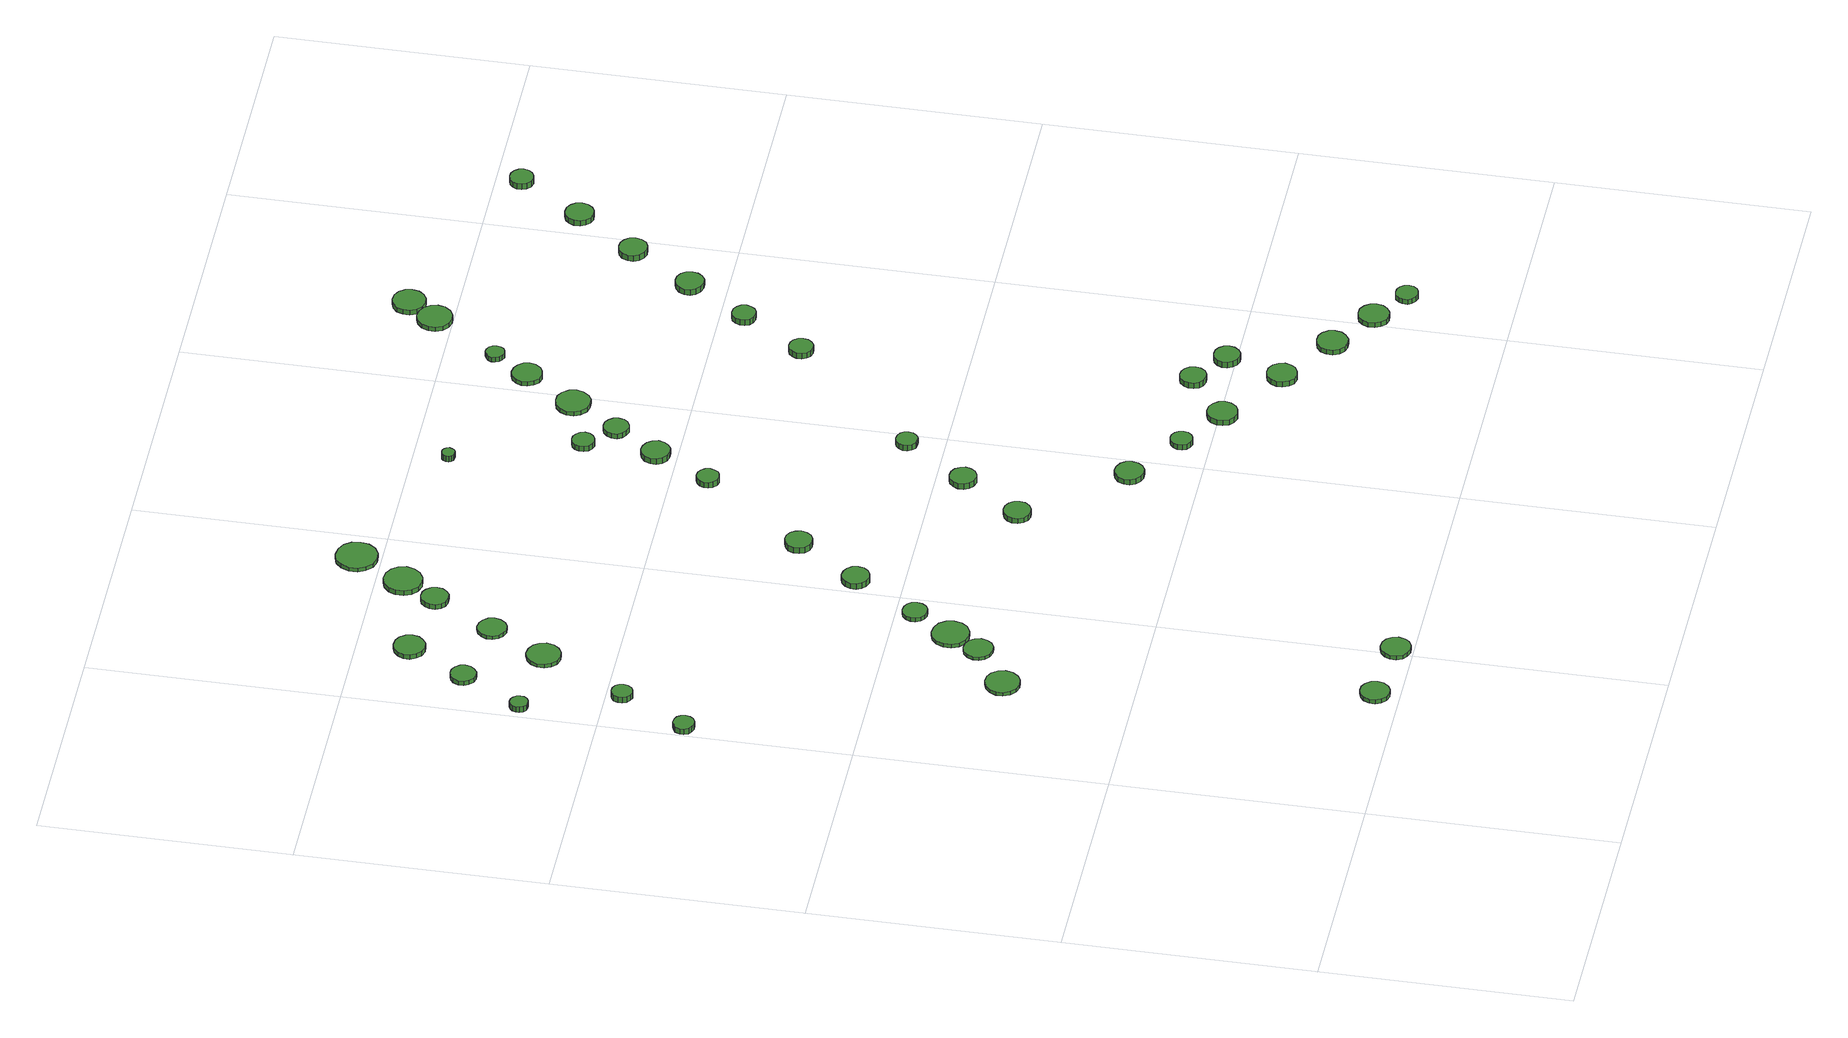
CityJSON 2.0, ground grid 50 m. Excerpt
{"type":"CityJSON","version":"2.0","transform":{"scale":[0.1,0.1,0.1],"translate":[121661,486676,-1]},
"CityObjects":{
"tree1":{"type":"SolitaryVegetationObject","attributes":{"function":"something"},"geometry":[{"type":"MultiSurface","lod":"1","boundaries":[[[0,1,2,3,4,5,6,7,8,9,10,11,12,13,14]],[[15,16,17,18,19,20,21,22,23,24,25,26,27,28,29]],[[0,29,28,1]],[[1,28,27,2]],[[2,27,26,3]],[[3,26,25,4]],[[4,25,24,5]],[[5,24,23,6]],[[6,23,22,7]],[[7,22,21,8]],[[8,21,20,9]],[[9,20,19,10]],[[10,19,18,11]],[[11,18,17,12]],[[12,17,16,13]],[[13,16,15,14]],[[14,15,29,0]]]}]},
"tree2":{"type":"SolitaryVegetationObject","attributes":{"function":"something"},"geometry":[{"type":"MultiSurface","lod":"1","boundaries":[[[30,31,32,33,34,35,36,37,38,39,40,41,42,43,44]],[[45,46,47,48,49,50,51,52,53,54,55,56,57,58,59]],[[30,59,58,31]],[[31,58,57,32]],[[32,57,56,33]],[[33,56,55,34]],[[34,55,54,35]],[[35,54,53,36]],[[36,53,52,37]],[[37,52,51,38]],[[38,51,50,39]],[[39,50,49,40]],[[40,49,48,41]],[[41,48,47,42]],[[42,47,46,43]],[[43,46,45,44]],[[44,45,59,30]]]}]},
"tree3":{"type":"SolitaryVegetationObject","attributes":{"function":"something"},"geometry":[{"type":"MultiSurface","lod":"1","boundaries":[[[60,61,62,63,64,65,66,67,68,69,70,71,72,73,74]],[[75,76,77,78,79,80,81,82,83,84,85,86,87,88,89]],[[60,89,88,61]],[[61,88,87,62]],[[62,87,86,63]],[[63,86,85,64]],[[64,85,84,65]],[[65,84,83,66]],[[66,83,82,67]],[[67,82,81,68]],[[68,81,80,69]],[[69,80,79,70]],[[70,79,78,71]],[[71,78,77,72]],[[72,77,76,73]],[[73,76,75,74]],[[74,75,89,60]]]}]},
"tree4":{"type":"SolitaryVegetationObject","attributes":{"function":"something"},"geometry":[{"type":"MultiSurface","lod":"1","boundaries":[[[90,91,92,93,94,95,96,97,98,99,100,101,102,103,104]],[[105,106,107,108,109,110,111,112,113,114,115,116,117,118,119]],[[90,119,118,91]],[[91,118,117,92]],[[92,117,116,93]],[[93,116,115,94]],[[94,115,114,95]],[[95,114,113,96]],[[96,113,112,97]],[[97,112,111,98]],[[98,111,110,99]],[[99,110,109,100]],[[100,109,108,101]],[[101,108,107,102]],[[102,107,106,103]],[[103,106,105,104]],[[104,105,119,90]]]}]},
"tree5":{"type":"SolitaryVegetationObject","attributes":{"function":"something"},"geometry":[{"type":"MultiSurface","lod":"1","boundaries":[[[120,121,122,123,124,125,126,127,128,129,130,131,132,133,134]],[[135,136,137,138,139,140,141,142,143,144,145,146,147,148,149]],[[120,149,148,121]],[[121,148,147,122]],[[122,147,146,123]],[[123,146,145,124]],[[124,145,144,125]],[[125,144,143,126]],[[126,143,142,127]],[[127,142,141,128]],[[128,141,140,129]],[[129,140,139,130]],[[130,139,138,131]],[[131,138,137,132]],[[132,137,136,133]],[[133,136,135,134]],[[134,135,149,120]]]}]},
"tree6":{"type":"SolitaryVegetationObject","attributes":{"function":"something"},"geometry":[{"type":"MultiSurface","lod":"1","boundaries":[[[150,151,152,153,154,155,156,157,158,159,160,161,162,163,164]],[[165,166,167,168,169,170,171,172,173,174,175,176,177,178,179]],[[150,179,178,151]],[[151,178,177,152]],[[152,177,176,153]],[[153,176,175,154]],[[154,175,174,155]],[[155,174,173,156]],[[156,173,172,157]],[[157,172,171,158]],[[158,171,170,159]],[[159,170,169,160]],[[160,169,168,161]],[[161,168,167,162]],[[162,167,166,163]],[[163,166,165,164]],[[164,165,179,150]]]}]},
"tree7":{"type":"SolitaryVegetationObject","attributes":{"function":"something"},"geometry":[{"type":"MultiSurface","lod":"1","boundaries":[[[180,181,182,183,184,185,186,187,188,189,190,191,192,193,194]],[[195,196,197,198,199,200,201,202,203,204,205,206,207,208,209]],[[180,209,208,181]],[[181,208,207,182]],[[182,207,206,183]],[[183,206,205,184]],[[184,205,204,185]],[[185,204,203,186]],[[186,203,202,187]],[[187,202,201,188]],[[188,201,200,189]],[[189,200,199,190]],[[190,199,198,191]],[[191,198,197,192]],[[192,197,196,193]],[[193,196,195,194]],[[194,195,209,180]]]}]},
"tree8":{"type":"SolitaryVegetationObject","attributes":{"function":"something"},"geometry":[{"type":"MultiSurface","lod":"1","boundaries":[[[210,211,212,213,214,215,216,217,218,219,220,221,222,223,224]],[[225,226,227,228,229,230,231,232,233,234,235,236,237,238,239]],[[210,239,238,211]],[[211,238,237,212]],[[212,237,236,213]],[[213,236,235,214]],[[214,235,234,215]],[[215,234,233,216]],[[216,233,232,217]],[[217,232,231,218]],[[218,231,230,219]],[[219,230,229,220]],[[220,229,228,221]],[[221,228,227,222]],[[222,227,226,223]],[[223,226,225,224]],[[224,225,239,210]]]}]},
"tree9":{"type":"SolitaryVegetationObject","attributes":{"function":"something"},"geometry":[{"type":"MultiSurface","lod":"1","boundaries":[[[240,241,242,243,244,245,246,247,248,249,250,251,252,253,254]],[[255,256,257,258,259,260,261,262,263,264,265,266,267,268,269]],[[240,269,268,241]],[[241,268,267,242]],[[242,267,266,243]],[[243,266,265,244]],[[244,265,264,245]],[[245,264,263,246]],[[246,263,262,247]],[[247,262,261,248]],[[248,261,260,249]],[[249,260,259,250]],[[250,259,258,251]],[[251,258,257,252]],[[252,257,256,253]],[[253,256,255,254]],[[254,255,269,240]]]}]},
"tree10":{"type":"SolitaryVegetationObject","attributes":{"function":"something"},"geometry":[{"type":"MultiSurface","lod":"1","boundaries":[[[270,271,272,273,274,275,276,277,278,279,280,281,282,283,284]],[[285,286,287,288,289,290,291,292,293,294,295,296,297,298,299]],[[270,299,298,271]],[[271,298,297,272]],[[272,297,296,273]],[[273,296,295,274]],[[274,295,294,275]],[[275,294,293,276]],[[276,293,292,277]],[[277,292,291,278]],[[278,291,290,279]],[[279,290,289,280]],[[280,289,288,281]],[[281,288,287,282]],[[282,287,286,283]],[[283,286,285,284]],[[284,285,299,270]]]}]},
"tree11":{"type":"SolitaryVegetationObject","attributes":{"function":"something"},"geometry":[{"type":"MultiSurface","lod":"1","boundaries":[[[300,301,302,303,304,305,306,307,308,309,310,311,312,313,314]],[[315,316,317,318,319,320,321,322,323,324,325,326,327,328,329]],[[300,329,328,301]],[[301,328,327,302]],[[302,327,326,303]],[[303,326,325,304]],[[304,325,324,305]],[[305,324,323,306]],[[306,323,322,307]],[[307,322,321,308]],[[308,321,320,309]],[[309,320,319,310]],[[310,319,318,311]],[[311,318,317,312]],[[312,317,316,313]],[[313,316,315,314]],[[314,315,329,300]]]}]},
"tree12":{"type":"SolitaryVegetationObject","attributes":{"function":"something"},"geometry":[{"type":"MultiSurface","lod":"1","boundaries":[[[330,331,332,333,334,335,336,337,338,339,340,341,342,343,344]],[[345,346,347,348,349,350,351,352,353,354,355,356,357,358,359]],[[330,359,358,331]],[[331,358,357,332]],[[332,357,356,333]],[[333,356,355,334]],[[334,355,354,335]],[[335,354,353,336]],[[336,353,352,337]],[[337,352,351,338]],[[338,351,350,339]],[[339,350,349,340]],[[340,349,348,341]],[[341,348,347,342]],[[342,347,346,343]],[[343,346,345,344]],[[344,345,359,330]]]}]},
"tree13":{"type":"SolitaryVegetationObject","attributes":{"function":"something"},"geometry":[{"type":"MultiSurface","lod":"1","boundaries":[[[360,361,362,363,364,365,366,367,368,369,370,371,372,373,374]],[[375,376,377,378,379,380,381,382,383,384,385,386,387,388,389]],[[360,389,388,361]],[[361,388,387,362]],[[362,387,386,363]],[[363,386,385,364]],[[364,385,384,365]],[[365,384,383,366]],[[366,383,382,367]],[[367,382,381,368]],[[368,381,380,369]],[[369,380,379,370]],[[370,379,378,371]],[[371,378,377,372]],[[372,377,376,373]],[[373,376,375,374]],[[374,375,389,360]]]}]},
"tree14":{"type":"SolitaryVegetationObject","attributes":{"function":"something"},"geometry":[{"type":"MultiSurface","lod":"1","boundaries":[[[390,391,392,393,394,395,396,397,398,399,400,401,402,403,404]],[[405,406,407,408,409,410,411,412,413,414,415,416,417,418,419]],[[390,419,418,391]],[[391,418,417,392]],[[392,417,416,393]],[[393,416,415,394]],[[394,415,414,395]],[[395,414,413,396]],[[396,413,412,397]],[[397,412,411,398]],[[398,411,410,399]],[[399,410,409,400]],[[400,409,408,401]],[[401,408,407,402]],[[402,407,406,403]],[[403,406,405,404]],[[404,405,419,390]]]}]},
"tree15":{"type":"SolitaryVegetationObject","attributes":{"function":"something"},"geometry":[{"type":"MultiSurface","lod":"1","boundaries":[[[420,421,422,423,424,425,426,427,428,429,430,431,432,433,434]],[[435,436,437,438,439,440,441,442,443,444,445,446,447,448,449]],[[420,449,448,421]],[[421,448,447,422]],[[422,447,446,423]],[[423,446,445,424]],[[424,445,444,425]],[[425,444,443,426]],[[426,443,442,427]],[[427,442,441,428]],[[428,441,440,429]],[[429,440,439,430]],[[430,439,438,431]],[[431,438,437,432]],[[432,437,436,433]],[[433,436,435,434]],[[434,435,449,420]]]}]},
"tree16":{"type":"SolitaryVegetationObject","attributes":{"function":"something"},"geometry":[{"type":"MultiSurface","lod":"1","boundaries":[[[450,451,452,453,454,455,456,457,458,459,460,461,462,463,464]],[[465,466,467,468,469,470,471,472,473,474,475,476,477,478,479]],[[450,479,478,451]],[[451,478,477,452]],[[452,477,476,453]],[[453,476,475,454]],[[454,475,474,455]],[[455,474,473,456]],[[456,473,472,457]],[[457,472,471,458]],[[458,471,470,459]],[[459,470,469,460]],[[460,469,468,461]],[[461,468,467,462]],[[462,467,466,463]],[[463,466,465,464]],[[464,465,479,450]]]}]},
"tree17":{"type":"SolitaryVegetationObject","attributes":{"function":"something"},"geometry":[{"type":"MultiSurface","lod":"1","boundaries":[[[480,481,482,483,484,485,486,487,488,489,490,491,492,493,494]],[[495,496,497,498,499,500,501,502,503,504,505,506,507,508,509]],[[480,509,508,481]],[[481,508,507,482]],[[482,507,506,483]],[[483,506,505,484]],[[484,505,504,485]],[[485,504,503,486]],[[486,503,502,487]],[[487,502,501,488]],[[488,501,500,489]],[[489,500,499,490]],[[490,499,498,491]],[[491,498,497,492]],[[492,497,496,493]],[[493,496,495,494]],[[494,495,509,480]]]}]},
"tree18":{"type":"SolitaryVegetationObject","attributes":{"function":"something"},"geometry":[{"type":"MultiSurface","lod":"1","boundaries":[[[510,511,512,513,514,515,516,517,518,519,520,521,522,523,524]],[[525,526,527,528,529,530,531,532,533,534,535,536,537,538,539]],[[510,539,538,511]],[[511,538,537,512]],[[512,537,536,513]],[[513,536,535,514]],[[514,535,534,515]],[[515,534,533,516]],[[516,533,532,517]],[[517,532,531,518]],[[518,531,530,519]],[[519,530,529,520]],[[520,529,528,521]],[[521,528,527,522]],[[522,527,526,523]],[[523,526,525,524]],[[524,525,539,510]]]}]},
"tree19":{"type":"SolitaryVegetationObject","attributes":{"function":"something"},"geometry":[{"type":"MultiSurface","lod":"1","boundaries":[[[540,541,542,543,544,545,546,547,548,549,550,551,552,553,554]],[[555,556,557,558,559,560,561,562,563,564,565,566,567,568,569]],[[540,569,568,541]],[[541,568,567,542]],[[542,567,566,543]],[[543,566,565,544]],[[544,565,564,545]],[[545,564,563,546]],[[546,563,562,547]],[[547,562,561,548]],[[548,561,560,549]],[[549,560,559,550]],[[550,559,558,551]],[[551,558,557,552]],[[552,557,556,553]],[[553,556,555,554]],[[554,555,569,540]]]}]},
"tree20":{"type":"SolitaryVegetationObject","attributes":{"function":"something"},"geometry":[{"type":"MultiSurface","lod":"1","boundaries":[[[570,571,572,573,574,575,576,577,578,579,580,581,582,583,584]],[[585,586,587,588,589,590,591,592,593,594,595,596,597,598,599]],[[570,599,598,571]],[[571,598,597,572]],[[572,597,596,573]],[[573,596,595,574]],[[574,595,594,575]],[[575,594,593,576]],[[576,593,592,577]],[[577,592,591,578]],[[578,591,590,579]],[[579,590,589,580]],[[580,589,588,581]],[[581,588,587,582]],[[582,587,586,583]],[[583,586,585,584]],[[584,585,599,570]]]}]},
"tree21":{"type":"SolitaryVegetationObject","attributes":{"function":"something"},"geometry":[{"type":"MultiSurface","lod":"1","boundaries":[[[600,601,602,603,604,605,606,607,608,609,610,611,612,613,614]],[[615,616,617,618,619,620,621,622,623,624,625,626,627,628,629]],[[600,629,628,601]],[[601,628,627,602]],[[602,627,626,603]],[[603,626,625,604]],[[604,625,624,605]],[[605,624,623,606]],[[606,623,622,607]],[[607,622,621,608]],[[608,621,620,609]],[[609,620,619,610]],[[610,619,618,611]],[[611,618,617,612]],[[612,617,616,613]],[[613,616,615,614]],[[614,615,629,600]]]}]},
"tree22":{"type":"SolitaryVegetationObject","attributes":{"function":"something"},"geometry":[{"type":"MultiSurface","lod":"1","boundaries":[[[630,631,632,633,634,635,636,637,638,639,640,641,642,643,644]],[[645,646,647,648,649,650,651,652,653,654,655,656,657,658,659]],[[630,659,658,631]],[[631,658,657,632]],[[632,657,656,633]],[[633,656,655,634]],[[634,655,654,635]],[[635,654,653,636]],[[636,653,652,637]],[[637,652,651,638]],[[638,651,650,639]],[[639,650,649,640]],[[640,649,648,641]],[[641,648,647,642]],[[642,647,646,643]],[[643,646,645,644]],[[644,645,659,630]]]}]},
"tree23":{"type":"SolitaryVegetationObject","attributes":{"function":"something"},"geometry":[{"type":"MultiSurface","lod":"1","boundaries":[[[660,661,662,663,664,665,666,667,668,669,670,671,672,673,674]],[[675,676,677,678,679,680,681,682,683,684,685,686,687,688,689]],[[660,689,688,661]],[[661,688,687,662]],[[662,687,686,663]],[[663,686,685,664]],[[664,685,684,665]],[[665,684,683,666]],[[666,683,682,667]],[[667,682,681,668]],[[668,681,680,669]],[[669,680,679,670]],[[670,679,678,671]],[[671,678,677,672]],[[672,677,676,673]],[[673,676,675,674]],[[674,675,689,660]]]}]},
"tree24":{"type":"SolitaryVegetationObject","attributes":{"function":"something"},"geometry":[{"type":"MultiSurface","lod":"1","boundaries":[[[690,691,692,693,694,695,696,697,698,699,700,701,702,703,704]],[[705,706,707,708,709,710,711,712,713,714,715,716,717,718,719]],[[690,719,718,691]],[[691,718,717,692]],[[692,717,716,693]],[[693,716,715,694]],[[694,715,714,695]],[[695,714,713,696]],[[696,713,712,697]],[[697,712,711,698]],[[698,711,710,699]],[[699,710,709,700]],[[700,709,708,701]],[[701,708,707,702]],[[702,707,706,703]],[[703,706,705,704]],[[704,705,719,690]]]}]},
"tree25":{"type":"SolitaryVegetationObject","attributes":{"function":"something"},"geometry":[{"type":"MultiSurface","lod":"1","boundaries":[[[720,721,722,723,724,725,726,727,728,729,730,731,732,733,734]],[[735,736,737,738,739,740,741,742,743,744,745,746,747,748,749]],[[720,749,748,721]],[[721,748,747,722]],[[722,747,746,723]],[[723,746,745,724]],[[724,745,744,725]],[[725,744,743,726]],[[726,743,742,727]],[[727,742,741,728]],[[728,741,740,729]],[[729,740,739,730]],[[730,739,738,731]],[[731,738,737,732]],[[732,737,736,733]],[[733,736,735,734]],[[734,735,749,720]]]}]},
"tree26":{"type":"SolitaryVegetationObject","attributes":{"function":"something"},"geometry":[{"type":"MultiSurface","lod":"1","boundaries":[[[750,751,752,753,754,755,756,757,758,759,760,761,762,763,764]],[[765,766,767,768,769,770,771,772,773,774,775,776,777,778,779]],[[750,779,778,751]],[[751,778,777,752]],[[752,777,776,753]],[[753,776,775,754]],[[754,775,774,755]],[[755,774,773,756]],[[756,773,772,757]],[[757,772,771,758]],[[758,771,770,759]],[[759,770,769,760]],[[760,769,768,761]],[[761,768,767,762]],[[762,767,766,763]],[[763,766,765,764]],[[764,765,779,750]]]}]},
"tree27":{"type":"SolitaryVegetationObject","attributes":{"function":"something"},"geometry":[{"type":"MultiSurface","lod":"1","boundaries":[[[780,781,782,783,784,785,786,787,788,789,790,791,792,793,794]],[[795,796,797,798,799,800,801,802,803,804,805,806,807,808,809]],[[780,809,808,781]],[[781,808,807,782]],[[782,807,806,783]],[[783,806,805,784]],[[784,805,804,785]],[[785,804,803,786]],[[786,803,802,787]],[[787,802,801,788]],[[788,801,800,789]],[[789,800,799,790]],[[790,799,798,791]],[[791,798,797,792]],[[792,797,796,793]],[[793,796,795,794]],[[794,795,809,780]]]}]},
"tree28":{"type":"SolitaryVegetationObject","attributes":{"function":"something"},"geometry":[{"type":"MultiSurface","lod":"1","boundaries":[[[810,811,812,813,814,815,816,817,818,819,820,821,822,823,824]],[[825,826,827,828,829,830,831,832,833,834,835,836,837,838,839]],[[810,839,838,811]],[[811,838,837,812]],[[812,837,836,813]],[[813,836,835,814]],[[814,835,834,815]],[[815,834,833,816]],[[816,833,832,817]],[[817,832,831,818]],[[818,831,830,819]],[[819,830,829,820]],[[820,829,828,821]],[[821,828,827,822]],[[822,827,826,823]],[[823,826,825,824]],[[824,825,839,810]]]}]},
"tree29":{"type":"SolitaryVegetationObject","attributes":{"function":"something"},"geometry":[{"type":"MultiSurface","lod":"1","boundaries":[[[840,841,842,843,844,845,846,847,848,849,850,851,852,853,854]],[[855,856,857,858,859,860,861,862,863,864,865,866,867,868,869]],[[840,869,868,841]],[[841,868,867,842]],[[842,867,866,843]],[[843,866,865,844]],[[844,865,864,845]],[[845,864,863,846]],[[846,863,862,847]],[[847,862,861,848]],[[848,861,860,849]],[[849,860,859,850]],[[850,859,858,851]],[[851,858,857,852]],[[852,857,856,853]],[[853,856,855,854]],[[854,855,869,840]]]}]},
"tree30":{"type":"SolitaryVegetationObject","attributes":{"function":"something"},"geometry":[{"type":"MultiSurface","lod":"1","boundaries":[[[870,871,872,873,874,875,876,877,878,879,880,881,882,883,884]],[[885,886,887,888,889,890,891,892,893,894,895,896,897,898,899]],[[870,899,898,871]],[[871,898,897,872]],[[872,897,896,873]],[[873,896,895,874]],[[874,895,894,875]],[[875,894,893,876]],[[876,893,892,877]],[[877,892,891,878]],[[878,891,890,879]],[[879,890,889,880]],[[880,889,888,881]],[[881,888,887,882]],[[882,887,886,883]],[[883,886,885,884]],[[884,885,899,870]]]}]},
"tree31":{"type":"SolitaryVegetationObject","attributes":{"function":"something"},"geometry":[{"type":"MultiSurface","lod":"1","boundaries":[[[900,901,902,903,904,905,906,907,908,909,910,911,912,913,914]],[[915,916,917,918,919,920,921,922,923,924,925,926,927,928,929]],[[900,929,928,901]],[[901,928,927,902]],[[902,927,926,903]],[[903,926,925,904]],[[904,925,924,905]],[[905,924,923,906]],[[906,923,922,907]],[[907,922,921,908]],[[908,921,920,909]],[[909,920,919,910]],[[910,919,918,911]],[[911,918,917,912]],[[912,917,916,913]],[[913,916,915,914]],[[914,915,929,900]]]}]},
"tree32":{"type":"SolitaryVegetationObject","attributes":{"function":"something"},"geometry":[{"type":"MultiSurface","lod":"1","boundaries":[[[930,931,932,933,934,935,936,937,938,939,940,941,942,943,944]],[[945,946,947,948,949,950,951,952,953,954,955,956,957,958,959]],[[930,959,958,931]],[[931,958,957,932]],[[932,957,956,933]],[[933,956,955,934]],[[934,955,954,935]],[[935,954,953,936]],[[936,953,952,937]],[[937,952,951,938]],[[938,951,950,939]],[[939,950,949,940]],[[940,949,948,941]],[[941,948,947,942]],[[942,947,946,943]],[[943,946,945,944]],[[944,945,959,930]]]}]},
"tree33":{"type":"SolitaryVegetationObject","attributes":{"function":"something"},"geometry":[{"type":"MultiSurface","lod":"1","boundaries":[[[960,961,962,963,964,965,966,967,968,969,970,971,972,973,974]],[[975,976,977,978,979,980,981,982,983,984,985,986,987,988,989]],[[960,989,988,961]],[[961,988,987,962]],[[962,987,986,963]],[[963,986,985,964]],[[964,985,984,965]],[[965,984,983,966]],[[966,983,982,967]],[[967,982,981,968]],[[968,981,980,969]],[[969,980,979,970]],[[970,979,978,971]],[[971,978,977,972]],[[972,977,976,973]],[[973,976,975,974]],[[974,975,989,960]]]}]},
"tree34":{"type":"SolitaryVegetationObject","attributes":{"function":"something"},"geometry":[{"type":"MultiSurface","lod":"1","boundaries":[[[990,991,992,993,994,995,996,997,998,999,1000,1001,1002,1003,1004]],[[1005,1006,1007,1008,1009,1010,1011,1012,1013,1014,1015,1016,1017,1018,1019]],[[990,1019,1018,991]],[[991,1018,1017,992]],[[992,1017,1016,993]],[[993,1016,1015,994]],[[994,1015,1014,995]],[[995,1014,1013,996]],[[996,1013,1012,997]],[[997,1012,1011,998]],[[998,1011,1010,999]],[[999,1010,1009,1000]],[[1000,1009,1008,1001]],[[1001,1008,1007,1002]],[[1002,1007,1006,1003]],[[1003,1006,1005,1004]],[[1004,1005,1019,990]]]}]},
"tree35":{"type":"SolitaryVegetationObject","attributes":{"function":"something"},"geometry":[{"type":"MultiSurface","lod":"1","boundaries":[[[1020,1021,1022,1023,1024,1025,1026,1027,1028,1029,1030,1031,1032,1033,1034]],[[1035,1036,1037,1038,1039,1040,1041,1042,1043,1044,1045,1046,1047,1048,1049]],[[1020,1049,1048,1021]],[[1021,1048,1047,1022]],[[1022,1047,1046,1023]],[[1023,1046,1045,1024]],[[1024,1045,1044,1025]],[[1025,1044,1043,1026]],[[1026,1043,1042,1027]],[[1027,1042,1041,1028]],[[1028,1041,1040,1029]],[[1029,1040,1039,1030]],[[1030,1039,1038,1031]],[[1031,1038,1037,1032]],[[1032,1037,1036,1033]],[[1033,1036,1035,1034]],[[1034,1035,1049,1020]]]}]},
"tree36":{"type":"SolitaryVegetationObject","attributes":{"function":"something"},"geometry":[{"type":"MultiSurface","lod":"1","boundaries":[[[1050,1051,1052,1053,1054,1055,1056,1057,1058,1059,1060,1061,1062,1063,1064]],[[1065,1066,1067,1068,1069,1070,1071,1072,1073,1074,1075,1076,1077,1078,1079]],[[1050,1079,1078,1051]],[[1051,1078,1077,1052]],[[1052,1077,1076,1053]],[[1053,1076,1075,1054]],[[1054,1075,1074,1055]],[[1055,1074,1073,1056]],[[1056,1073,1072,1057]],[[1057,1072,1071,1058]],[[1058,1071,1070,1059]],[[1059,1070,1069,1060]],[[1060,1069,1068,1061]],[[1061,1068,1067,1062]],[[1062,1067,1066,1063]],[[1063,1066,1065,1064]],[[1064,1065,1079,1050]]]}]},
"tree37":{"type":"SolitaryVegetationObject","attributes":{"function":"something"},"geometry":[{"type":"MultiSurface","lod":"1","boundaries":[[[1080,1081,1082,1083,1084,1085,1086,1087,1088,1089,1090,1091,1092,1093,1094]],[[1095,1096,1097,1098,1099,1100,1101,1102,1103,1104,1105,1106,1107,1108,1109]],[[1080,1109,1108,1081]],[[1081,1108,1107,1082]],[[1082,1107,1106,1083]],[[1083,1106,1105,1084]],[[1084,1105,1104,1085]],[[1085,1104,1103,1086]],[[1086,1103,1102,1087]],[[1087,1102,1101,1088]],[[1088,1101,1100,1089]],[[1089,1100,1099,1090]],[[1090,1099,1098,1091]],[[1091,1098,1097,1092]],[[1092,1097,1096,1093]],[[1093,1096,1095,1094]],[[1094,1095,1109,1080]]]}]},
"tree38":{"type":"SolitaryVegetationObject","attributes":{"function":"something"},"geometry":[{"type":"MultiSurface","lod":"1","boundaries":[[[1110,1111,1112,1113,1114,1115,1116,1117,1118,1119,1120,1121,1122,1123,1124]],[[1125,1126,1127,1128,1129,1130,1131,1132,1133,1134,1135,1136,1137,1138,1139]],[[1110,1139,1138,1111]],[[1111,1138,1137,1112]],[[1112,1137,1136,1113]],[[1113,1136,1135,1114]],[[1114,1135,1134,1115]],[[1115,1134,1133,1116]],[[1116,1133,1132,1117]],[[1117,1132,1131,1118]],[[1118,1131,1130,1119]],[[1119,1130,1129,1120]],[[1120,1129,1128,1121]],[[1121,1128,1127,1122]],[[1122,1127,1126,1123]],[[1123,1126,1125,1124]],[[1124,1125,1139,1110]]]}]},
"tree39":{"type":"SolitaryVegetationObject","attributes":{"function":"something"},"geometry":[{"type":"MultiSurface","lod":"1","boundaries":[[[1140,1141,1142,1143,1144,1145,1146,1147,1148,1149,1150,1151,1152,1153,1154]],[[1155,1156,1157,1158,1159,1160,1161,1162,1163,1164,1165,1166,1167,1168,1169]],[[1140,1169,1168,1141]],[[1141,1168,1167,1142]],[[1142,1167,1166,1143]],[[1143,1166,1165,1144]],[[1144,1165,1164,1145]],[[1145,1164,1163,1146]],[[1146,1163,1162,1147]],[[1147,1162,1161,1148]],[[1148,1161,1160,1149]],[[1149,1160,1159,1150]],[[1150,1159,1158,1151]],[[1151,1158,1157,1152]],[[1152,1157,1156,1153]],[[1153,1156,1155,1154]],[[1154,1155,1169,1140]]]}]},
"tree40":{"type":"SolitaryVegetationObject","attributes":{"function":"something"},"geometry":[{"type":"MultiSurface","lod":"1","boundaries":[[[1170,1171,1172,1173,1174,1175,1176,1177,1178,1179,1180,1181,1182,1183,1184]],[[1185,1186,1187,1188,1189,1190,1191,1192,1193,1194,1195,1196,1197,1198,1199]],[[1170,1199,1198,1171]],[[1171,1198,1197,1172]],[[1172,1197,1196,1173]],[[1173,1196,1195,1174]],[[1174,1195,1194,1175]],[[1175,1194,1193,1176]],[[1176,1193,1192,1177]],[[1177,1192,1191,1178]],[[1178,1191,1190,1179]],[[1179,1190,1189,1180]],[[1180,1189,1188,1181]],[[1181,1188,1187,1182]],[[1182,1187,1186,1183]],[[1183,1186,1185,1184]],[[1184,1185,1199,1170]]]}]},
"tree41":{"type":"SolitaryVegetationObject","attributes":{"function":"something"},"geometry":[{"type":"MultiSurface","lod":"1","boundaries":[[[1200,1201,1202,1203,1204,1205,1206,1207,1208,1209,1210,1211,1212,1213,1214]],[[1215,1216,1217,1218,1219,1220,1221,1222,1223,1224,1225,1226,1227,1228,1229]],[[1200,1229,1228,1201]],[[1201,1228,1227,1202]],[[1202,1227,1226,1203]],[[1203,1226,1225,1204]],[[1204,1225,1224,1205]],[[1205,1224,1223,1206]],[[1206,1223,1222,1207]],[[1207,1222,1221,1208]],[[1208,1221,1220,1209]],[[1209,1220,1219,1210]],[[1210,1219,1218,1211]],[[1211,1218,1217,1212]],[[1212,1217,1216,1213]],[[1213,1216,1215,1214]],[[1214,1215,1229,1200]]]}]},
"tree42":{"type":"SolitaryVegetationObject","attributes":{"function":"something"},"geometry":[{"type":"MultiSurface","lod":"1","boundaries":[[[1230,1231,1232,1233,1234,1235,1236,1237,1238,1239,1240,1241,1242,1243,1244]],[[1245,1246,1247,1248,1249,1250,1251,1252,1253,1254,1255,1256,1257,1258,1259]],[[1230,1259,1258,1231]],[[1231,1258,1257,1232]],[[1232,1257,1256,1233]],[[1233,1256,1255,1234]],[[1234,1255,1254,1235]],[[1235,1254,1253,1236]],[[1236,1253,1252,1237]],[[1237,1252,1251,1238]],[[1238,1251,1250,1239]],[[1239,1250,1249,1240]],[[1240,1249,1248,1241]],[[1241,1248,1247,1242]],[[1242,1247,1246,1243]],[[1243,1246,1245,1244]],[[1244,1245,1259,1230]]]}]},
"tree43":{"type":"SolitaryVegetationObject","attributes":{"function":"something"},"geometry":[{"type":"MultiSurface","lod":"1","boundaries":[[[1260,1261,1262,1263,1264,1265,1266,1267,1268,1269,1270,1271,1272,1273,1274]],[[1275,1276,1277,1278,1279,1280,1281,1282,1283,1284,1285,1286,1287,1288,1289]],[[1260,1289,1288,1261]],[[1261,1288,1287,1262]],[[1262,1287,1286,1263]],[[1263,1286,1285,1264]],[[1264,1285,1284,1265]],[[1265,1284,1283,1266]],[[1266,1283,1282,1267]],[[1267,1282,1281,1268]],[[1268,1281,1280,1269]],[[1269,1280,1279,1270]],[[1270,1279,1278,1271]],[[1271,1278,1277,1272]],[[1272,1277,1276,1273]],[[1273,1276,1275,1274]],[[1274,1275,1289,1260]]]}]},
"tree44":{"type":"SolitaryVegetationObject","attributes":{"function":"something"},"geometry":[{"type":"MultiSurface","lod":"1","boundaries":[[[1290,1291,1292,1293,1294,1295,1296,1297,1298,1299,1300,1301,1302,1303,1304]],[[1305,1306,1307,1308,1309,1310,1311,1312,1313,1314,1315,1316,1317,1318,1319]],[[1290,1319,1318,1291]],[[1291,1318,1317,1292]],[[1292,1317,1316,1293]],[[1293,1316,1315,1294]],[[1294,1315,1314,1295]],[[1295,1314,1313,1296]],[[1296,1313,1312,1297]],[[1297,1312,1311,1298]],[[1298,1311,1310,1299]],[[1299,1310,1309,1300]],[[1300,1309,1308,1301]],[[1301,1308,1307,1302]],[[1302,1307,1306,1303]],[[1303,1306,1305,1304]],[[1304,1305,1319,1290]]]}]},
"tree45":{"type":"SolitaryVegetationObject","attributes":{"function":"something"},"geometry":[{"type":"MultiSurface","lod":"1","boundaries":[[[1320,1321,1322,1323,1324,1325,1326,1327,1328,1329,1330,1331,1332,1333,1334]],[[1335,1336,1337,1338,1339,1340,1341,1342,1343,1344,1345,1346,1347,1348,1349]],[[1320,1349,1348,1321]],[[1321,1348,1347,1322]],[[1322,1347,1346,1323]],[[1323,1346,1345,1324]],[[1324,1345,1344,1325]],[[1325,1344,1343,1326]],[[1326,1343,1342,1327]],[[1327,1342,1341,1328]],[[1328,1341,1340,1329]],[[1329,1340,1339,1330]],[[1330,1339,1338,1331]],[[1331,1338,1337,1332]],[[1332,1337,1336,1333]],[[1333,1336,1335,1334]],[[1334,1335,1349,1320]]]}]},
"tree46":{"type":"SolitaryVegetationObject","attributes":{"function":"something"},"geometry":[{"type":"MultiSurface","lod":"1","boundaries":[[[1350,1351,1352,1353,1354,1355,1356,1357,1358,1359,1360,1361,1362,1363,1364]],[[1365,1366,1367,1368,1369,1370,1371,1372,1373,1374,1375,1376,1377,1378,1379]],[[1350,1379,1378,1351]],[[1351,1378,1377,1352]],[[1352,1377,1376,1353]],[[1353,1376,1375,1354]],[[1354,1375,1374,1355]],[[1355,1374,1373,1356]],[[1356,1373,1372,1357]],[[1357,1372,1371,1358]],[[1358,1371,1370,1359]],[[1359,1370,1369,1360]],[[1360,1369,1368,1361]],[[1361,1368,1367,1362]],[[1362,1367,1366,1363]],[[1363,1366,1365,1364]],[[1364,1365,1379,1350]]]}]}
},
"vertices":[
[398,49,17],[396,61,17],[388,71,17],[378,77,17],[366,78,17],[354,74,17],[345,66,17],[340,55,17],[340,43,17],[345,32,17],[354,23,17],[366,20,17],[378,21,17],[388,27,17],[396,37,17],[396,37,8],[388,27,8],[378,21,8],[366,20,8],[354,23,8],[345,32,8],[340,43,8],[340,55,8],[345,66,8],[354,74,8],[366,78,8],[378,77,8],[388,71,8],[396,61,8],[398,49,8],
[43,1334,24],[41,1343,24],[36,1350,24],[28,1354,24],[19,1355,24],[11,1352,24],[4,1347,24],[0,1338,24],[0,1330,24],[4,1321,24],[11,1316,24],[19,1313,24],[28,1314,24],[36,1318,24],[41,1325,24],[41,1325,11],[36,1318,11],[28,1314,11],[19,1313,11],[11,1316,11],[4,1321,11],[0,1330,11],[0,1338,11],[4,1347,11],[11,1352,11],[19,1355,11],[28,1354,11],[36,1350,11],[41,1343,11],[43,1334,11],
[301,757,17],[298,771,17],[289,783,17],[277,790,17],[262,791,17],[249,787,17],[238,777,17],[232,764,17],[232,750,17],[238,737,17],[249,727,17],[262,723,17],[277,724,17],[289,731,17],[298,743,17],[298,743,9],[289,731,9],[277,724,9],[262,723,9],[249,727,9],[238,737,9],[232,750,9],[232,764,9],[238,777,9],[249,787,9],[262,791,9],[277,790,9],[289,783,9],[298,771,9],[301,757,9],
[541,34,17],[538,47,17],[531,57,17],[520,63,17],[508,64,17],[496,60,17],[487,52,17],[482,41,17],[482,28,17],[487,17,17],[496,9,17],[508,5,17],[520,6,17],[531,12,17],[538,22,17],[538,22,8],[531,12,8],[520,6,8],[508,5,8],[496,9,8],[487,17,8],[482,28,8],[482,41,8],[487,52,8],[496,60,8],[508,64,8],[520,63,8],[531,57,8],[538,47,8],[541,34,8],
[50,1658,20],[49,1665,20],[44,1671,20],[38,1675,20],[30,1676,20],[23,1673,20],[18,1668,20],[15,1661,20],[15,1654,20],[18,1647,20],[23,1642,20],[30,1640,20],[38,1641,20],[44,1644,20],[49,1650,20],[49,1650,7],[44,1644,7],[38,1641,7],[30,1640,7],[23,1642,7],[18,1647,7],[15,1654,7],[15,1661,7],[18,1668,7],[23,1673,7],[30,1676,7],[38,1675,7],[44,1671,7],[49,1665,7],[50,1658,7],
[115,1468,25],[114,1477,25],[109,1484,25],[101,1488,25],[92,1489,25],[84,1486,25],[77,1481,25],[74,1473,25],[74,1464,25],[77,1456,25],[84,1450,25],[92,1447,25],[101,1448,25],[109,1453,25],[114,1460,25],[114,1460,12],[109,1453,12],[101,1448,12],[92,1447,12],[84,1450,12],[77,1456,12],[74,1464,12],[74,1473,12],[77,1481,12],[84,1486,12],[92,1489,12],[101,1488,12],[109,1484,12],[114,1477,12],[115,1468,12],
[393,822,15],[390,834,15],[383,844,15],[372,850,15],[360,851,15],[348,848,15],[339,839,15],[334,828,15],[334,816,15],[339,805,15],[348,797,15],[360,793,15],[372,794,15],[383,800,15],[390,810,15],[390,810,8],[383,800,8],[372,794,8],[360,793,8],[348,797,8],[339,805,8],[334,816,8],[334,828,8],[339,839,8],[348,848,8],[360,851,8],[372,850,8],[383,844,8],[390,834,8],[393,822,8],
[129,1780,17],[127,1790,17],[120,1799,17],[111,1804,17],[101,1805,17],[91,1802,17],[83,1795,17],[78,1785,17],[78,1774,17],[83,1765,17],[91,1757,17],[101,1754,17],[111,1755,17],[120,1761,17],[127,1769,17],[127,1769,7],[120,1761,7],[111,1755,7],[101,1754,7],[91,1757,7],[83,1765,7],[78,1774,7],[78,1785,7],[83,1795,7],[91,1802,7],[101,1805,7],[111,1804,7],[120,1799,7],[127,1790,7],[129,1780,7],
[436,883,16],[433,898,16],[424,911,16],[410,918,16],[395,920,16],[380,915,16],[369,905,16],[363,891,16],[363,875,16],[369,861,16],[380,851,16],[395,846,16],[410,848,16],[424,855,16],[433,868,16],[433,868,8],[424,855,8],[410,848,8],[395,846,8],[380,851,8],[369,861,8],[363,875,8],[363,891,8],[369,905,8],[380,915,8],[395,920,8],[410,918,8],[424,911,8],[433,898,8],[436,883,8],
[226,1639,16],[223,1653,16],[215,1664,16],[203,1671,16],[189,1673,16],[175,1668,16],[165,1659,16],[159,1646,16],[159,1632,16],[165,1619,16],[175,1609,16],[189,1605,16],[203,1607,16],[215,1614,16],[223,1625,16],[223,1625,8],[215,1614,8],[203,1607,8],[189,1605,8],[175,1609,8],[165,1619,8],[159,1632,8],[159,1646,8],[165,1659,8],[175,1668,8],[189,1673,8],[203,1671,8],[215,1664,8],[223,1653,8],[226,1639,8],
[204,1897,16],[201,1910,16],[193,1921,16],[182,1927,16],[169,1928,16],[156,1924,16],[147,1916,16],[141,1904,16],[141,1891,16],[147,1879,16],[156,1870,16],[169,1866,16],[182,1867,16],[193,1874,16],[201,1884,16],[201,1884,6],[193,1874,6],[182,1867,6],[169,1866,6],[156,1870,6],[147,1879,6],[141,1891,6],[141,1904,6],[147,1916,6],[156,1924,6],[169,1928,6],[182,1927,6],[193,1921,6],[201,1910,6],[204,1897,6],
[479,963,17],[477,973,17],[471,981,17],[462,986,17],[451,987,17],[442,984,17],[434,977,17],[430,968,17],[430,958,17],[434,948,17],[442,941,17],[451,938,17],[462,939,17],[471,944,17],[477,953,17],[477,953,8],[471,944,8],[462,939,8],[451,938,8],[442,941,8],[434,948,8],[430,958,8],[430,968,8],[434,977,8],[442,984,8],[451,987,8],[462,986,8],[471,981,8],[477,973,8],[479,963,8],
[286,1752,15],[283,1764,15],[276,1773,15],[266,1779,15],[254,1781,15],[243,1777,15],[234,1769,15],[229,1758,15],[229,1746,15],[234,1735,15],[243,1727,15],[254,1723,15],[266,1724,15],[276,1730,15],[283,1740,15],[283,1740,7],[276,1730,7],[266,1724,7],[254,1723,7],[243,1727,7],[234,1735,7],[229,1746,7],[229,1758,7],[234,1769,7],[243,1777,7],[254,1781,7],[266,1779,7],[276,1773,7],[283,1764,7],[286,1752,7],
[563,1094,21],[561,1105,21],[554,1114,21],[544,1119,21],[533,1121,21],[522,1117,21],[514,1110,21],[509,1099,21],[509,1088,21],[514,1078,21],[522,1070,21],[533,1066,21],[544,1068,21],[554,1073,21],[561,1082,21],[561,1082,8],[554,1073,8],[544,1068,8],[533,1066,8],[522,1070,8],[514,1078,8],[509,1088,8],[509,1099,8],[514,1110,8],[522,1117,8],[533,1121,8],[544,1119,8],[554,1114,8],[561,1105,8],[563,1094,8],
[357,1877,17],[355,1888,17],[348,1897,17],[339,1903,17],[327,1904,17],[316,1901,17],[308,1893,17],[303,1883,17],[303,1871,17],[308,1861,17],[316,1853,17],[327,1850,17],[339,1851,17],[348,1857,17],[355,1866,17],[355,1866,6],[348,1857,6],[339,1851,6],[327,1850,6],[316,1853,6],[308,1861,6],[303,1871,6],[303,1883,6],[308,1893,6],[316,1901,6],[327,1904,6],[339,1903,6],[348,1897,6],[355,1888,6],[357,1877,6],
[410,1947,17],[406,1963,17],[397,1975,17],[383,1983,17],[367,1985,17],[352,1980,17],[340,1969,17],[334,1955,17],[334,1939,17],[340,1924,17],[352,1914,17],[367,1909,17],[383,1911,17],[397,1919,17],[406,1931,17],[406,1931,6],[397,1919,6],[383,1911,6],[367,1909,6],[352,1914,6],[340,1924,6],[334,1939,6],[334,1955,6],[340,1969,6],[352,1980,6],[367,1985,6],[383,1983,6],[397,1975,6],[406,1963,6],[410,1947,6],
[644,1220,28],[641,1231,28],[635,1240,28],[625,1246,28],[614,1247,28],[603,1243,28],[594,1236,28],[590,1226,28],[590,1214,28],[594,1204,28],[603,1196,28],[614,1193,28],[625,1194,28],[635,1200,28],[641,1209,28],[641,1209,15],[635,1200,15],[625,1194,15],[614,1193,15],[603,1196,15],[594,1204,15],[590,1214,15],[590,1226,15],[594,1236,15],[603,1243,15],[614,1247,15],[625,1246,15],[635,1240,15],[641,1231,15],[644,1220,15],
[822,826,19],[820,837,19],[813,846,19],[803,852,19],[792,853,19],[781,849,19],[773,842,19],[768,832,19],[768,820,19],[773,810,19],[781,802,19],[792,799,19],[803,800,19],[813,806,19],[820,815,19],[820,815,7],[813,806,7],[803,800,7],[792,799,7],[781,802,7],[773,810,7],[768,820,7],[768,832,7],[773,842,7],[781,849,7],[792,853,7],[803,852,7],[813,846,7],[820,837,7],[822,826,7],
[471,2048,15],[468,2065,15],[458,2079,15],[443,2087,15],[426,2089,15],[409,2084,15],[397,2072,15],[390,2056,15],[390,2039,15],[397,2024,15],[409,2012,15],[426,2007,15],[443,2009,15],[458,2017,15],[468,2031,15],[468,2031,6],[458,2017,6],[443,2009,6],[426,2007,6],[409,2012,6],[397,2024,6],[390,2039,6],[390,2056,6],[397,2072,6],[409,2084,6],[426,2089,6],[443,2087,6],[458,2079,6],[468,2065,6],[471,2048,6],
[983,637,19],[981,649,19],[974,658,19],[963,664,19],[951,666,19],[940,662,19],[931,654,19],[926,643,19],[926,631,19],[931,620,19],[940,612,19],[951,608,19],[963,609,19],[974,615,19],[981,625,19],[981,625,7],[974,615,7],[963,609,7],[951,608,7],[940,612,7],[931,620,7],[926,631,7],[926,643,7],[931,654,7],[940,662,7],[951,666,7],[963,664,7],[974,658,7],[981,649,7],[983,637,7],
[907,948,20],[904,958,20],[898,967,20],[888,973,20],[878,974,20],[867,971,20],[859,963,20],[854,953,20],[854,942,20],[859,932,20],[867,925,20],[878,921,20],[888,923,20],[898,928,20],[904,937,20],[904,937,7],[898,928,7],[888,923,7],[878,921,7],[867,925,7],[859,932,7],[854,942,7],[854,953,7],[859,963,7],[867,971,7],[878,974,7],[888,973,7],[898,967,7],[904,958,7],[907,948,7],
[800,1427,30],[798,1436,30],[793,1443,30],[785,1448,30],[776,1449,30],[767,1446,30],[760,1440,30],[756,1431,30],[756,1422,30],[760,1414,30],[767,1407,30],[776,1405,30],[785,1406,30],[793,1410,30],[798,1418,30],[798,1418,17],[793,1410,17],[785,1406,17],[776,1405,17],[767,1407,17],[760,1414,17],[756,1422,17],[756,1431,17],[760,1440,17],[767,1446,17],[776,1449,17],[785,1448,17],[793,1443,17],[798,1436,17],[800,1427,17],
[1094,557,19],[1092,566,19],[1087,573,19],[1079,578,19],[1070,579,19],[1062,576,19],[1055,570,19],[1051,561,19],[1051,552,19],[1055,544,19],[1062,538,19],[1070,535,19],[1079,536,19],[1087,541,19],[1092,548,19],[1092,548,7],[1087,541,7],[1079,536,7],[1070,535,7],[1062,538,7],[1055,544,7],[1051,552,7],[1051,561,7],[1055,570,7],[1062,576,7],[1070,579,7],[1079,578,7],[1087,573,7],[1092,566,7],[1094,557,7],
[990,1074,24],[988,1083,24],[983,1090,24],[975,1094,24],[966,1095,24],[958,1093,24],[951,1087,24],[947,1078,24],[947,1069,24],[951,1061,24],[958,1055,24],[966,1053,24],[975,1053,24],[983,1058,24],[988,1065,24],[988,1065,11],[983,1058,11],[975,1053,11],[966,1053,11],[958,1055,11],[951,1061,11],[947,1069,11],[947,1078,11],[951,1087,11],[958,1093,11],[966,1095,11],[975,1094,11],[983,1090,11],[988,1083,11],[990,1074,11],
[879,1542,21],[876,1554,21],[869,1563,21],[859,1569,21],[847,1571,21],[836,1567,21],[827,1559,21],[822,1548,21],[822,1536,21],[827,1525,21],[836,1517,21],[847,1514,21],[859,1515,21],[869,1521,21],[876,1530,21],[876,1530,8],[869,1521,8],[859,1515,8],[847,1514,8],[836,1517,8],[827,1525,8],[822,1536,8],[822,1548,8],[827,1559,8],[836,1567,8],[847,1571,8],[859,1569,8],[869,1563,8],[876,1554,8],[879,1542,8],
[1200,495,19],[1197,507,19],[1190,517,19],[1179,524,19],[1166,525,19],[1154,521,19],[1145,513,19],[1140,501,19],[1140,489,19],[1145,477,19],[1154,469,19],[1166,465,19],[1179,467,19],[1190,473,19],[1197,483,19],[1197,483,7],[1190,473,7],[1179,467,7],[1166,465,7],[1154,469,7],[1145,477,7],[1140,489,7],[1140,501,7],[1145,513,7],[1154,521,7],[1166,525,7],[1179,524,7],[1190,517,7],[1197,507,7],[1200,495,7],
[783,1932,22],[781,1938,22],[778,1942,22],[773,1945,22],[768,1945,22],[762,1944,22],[758,1940,22],[756,1935,22],[756,1929,22],[758,1924,22],[762,1920,22],[768,1919,22],[773,1919,22],[778,1922,22],[781,1927,22],[781,1927,9],[778,1922,9],[773,1919,9],[768,1919,9],[762,1920,9],[758,1924,9],[756,1929,9],[756,1935,9],[758,1940,9],[762,1944,9],[768,1945,9],[773,1945,9],[778,1942,9],[781,1938,9],[783,1932,9],
[883,1686,18],[881,1695,18],[875,1702,18],[867,1707,18],[858,1708,18],[849,1705,18],[842,1699,18],[838,1690,18],[838,1681,18],[842,1672,18],[849,1666,18],[858,1663,18],[867,1664,18],[875,1669,18],[881,1676,18],[881,1676,6],[875,1669,6],[867,1664,6],[858,1663,6],[849,1666,6],[842,1672,6],[838,1681,6],[838,1690,6],[842,1699,6],[849,1705,6],[858,1708,6],[867,1707,6],[875,1702,6],[881,1695,6],[883,1686,6],
[939,1631,17],[937,1641,17],[931,1649,17],[922,1655,17],[912,1656,17],[902,1653,17],[894,1646,17],[889,1636,17],[889,1625,17],[894,1616,17],[902,1609,17],[912,1605,17],[922,1607,17],[931,1612,17],[937,1620,17],[937,1620,6],[931,1612,6],[922,1607,6],[912,1605,6],[902,1609,6],[894,1616,6],[889,1625,6],[889,1636,6],[894,1646,6],[902,1653,6],[912,1656,6],[922,1655,6],[931,1649,6],[937,1641,6],[939,1631,6],
[1337,404,20],[1334,416,20],[1327,426,20],[1316,433,20],[1304,434,20],[1292,430,20],[1283,422,20],[1278,410,20],[1278,398,20],[1283,386,20],[1292,378,20],[1304,374,20],[1316,376,20],[1327,382,20],[1334,392,20],[1334,392,8],[1327,382,8],[1316,376,8],[1304,374,8],[1292,378,8],[1283,386,8],[1278,398,8],[1278,410,8],[1283,422,8],[1292,430,8],[1304,434,8],[1316,433,8],[1327,426,8],[1334,416,8],[1337,404,8],
[1293,570,21],[1291,581,21],[1285,589,21],[1275,595,21],[1265,596,21],[1254,593,21],[1246,585,21],[1242,575,21],[1242,565,21],[1246,555,21],[1254,548,21],[1265,544,21],[1275,545,21],[1285,551,21],[1291,560,21],[1291,560,8],[1285,551,8],[1275,545,8],[1265,544,8],[1254,548,8],[1246,555,8],[1242,565,8],[1242,575,8],[1246,585,8],[1254,593,8],[1265,596,8],[1275,595,8],[1285,589,8],[1291,581,8],[1293,570,8],
[1013,1727,15],[1010,1741,15],[1001,1753,15],[989,1760,15],[975,1761,15],[961,1757,15],[950,1747,15],[944,1734,15],[944,1720,15],[950,1707,15],[961,1697,15],[975,1693,15],[989,1694,15],[1001,1701,15],[1010,1713,15],[1010,1713,6],[1001,1701,6],[989,1694,6],[975,1693,6],[961,1697,6],[950,1707,6],[944,1720,6],[944,1734,6],[950,1747,6],[961,1757,6],[975,1761,6],[989,1760,6],[1001,1753,6],[1010,1741,6],[1013,1727,6],
[1370,518,20],[1368,529,20],[1361,538,20],[1352,543,20],[1341,544,20],[1331,541,20],[1323,534,20],[1318,524,20],[1318,513,20],[1323,503,20],[1331,496,20],[1341,492,20],[1352,493,20],[1361,499,20],[1368,508,20],[1368,508,7],[1361,499,7],[1352,493,7],[1341,492,7],[1331,496,7],[1323,503,7],[1318,513,7],[1318,524,7],[1323,534,7],[1331,541,7],[1341,544,7],[1352,543,7],[1361,538,7],[1368,529,7],[1370,518,7],
[1455,328,19],[1453,340,19],[1445,351,19],[1434,357,19],[1421,358,19],[1409,354,19],[1399,346,19],[1394,334,19],[1394,321,19],[1399,309,19],[1409,301,19],[1421,297,19],[1434,298,19],[1445,305,19],[1453,315,19],[1453,315,8],[1445,305,8],[1434,298,8],[1421,297,8],[1409,301,8],[1399,309,8],[1394,321,8],[1394,334,8],[1399,346,8],[1409,354,8],[1421,358,8],[1434,357,8],[1445,351,8],[1453,340,8],[1455,328,8],
[1078,1830,16],[1076,1842,16],[1068,1852,16],[1058,1858,16],[1045,1860,16],[1033,1856,16],[1024,1848,16],[1019,1836,16],[1019,1824,16],[1024,1813,16],[1033,1804,16],[1045,1800,16],[1058,1802,16],[1068,1808,16],[1076,1818,16],[1076,1818,6],[1068,1808,6],[1058,1802,6],[1045,1800,6],[1033,1804,6],[1024,1813,6],[1019,1824,6],[1019,1836,6],[1024,1848,6],[1033,1856,6],[1045,1860,6],[1058,1858,6],[1068,1852,6],[1076,1842,6],[1078,1830,6],
[1552,265,19],[1549,277,19],[1542,287,19],[1531,294,19],[1518,295,19],[1506,291,19],[1497,283,19],[1492,271,19],[1492,258,19],[1497,247,19],[1506,238,19],[1518,234,19],[1531,236,19],[1542,242,19],[1549,252,19],[1549,252,8],[1542,242,8],[1531,236,8],[1518,234,8],[1506,238,8],[1497,247,8],[1492,258,8],[1492,271,8],[1497,283,8],[1506,291,8],[1518,295,8],[1531,294,8],[1542,287,8],[1549,277,8],[1552,265,8],
[1239,1326,24],[1237,1336,24],[1231,1344,24],[1223,1349,24],[1213,1350,24],[1203,1347,24],[1196,1340,24],[1192,1331,24],[1192,1321,24],[1196,1312,24],[1203,1305,24],[1213,1302,24],[1223,1303,24],[1231,1308,24],[1237,1316,24],[1237,1316,11],[1231,1308,11],[1223,1303,11],[1213,1302,11],[1203,1305,11],[1196,1312,11],[1192,1321,11],[1192,1331,11],[1196,1340,11],[1203,1347,11],[1213,1350,11],[1223,1349,11],[1231,1344,11],[1237,1336,11],[1239,1326,11],
[1620,214,19],[1618,223,19],[1612,231,19],[1604,235,19],[1595,236,19],[1586,234,19],[1579,227,19],[1575,219,19],[1575,209,19],[1579,201,19],[1586,195,19],[1595,192,19],[1604,193,19],[1612,197,19],[1618,205,19],[1618,205,8],[1612,197,8],[1604,193,8],[1595,192,8],[1586,195,8],[1579,201,8],[1575,209,8],[1575,219,8],[1579,227,8],[1586,234,8],[1595,236,8],[1604,235,8],[1612,231,8],[1618,223,8],[1620,214,8],
[1118,1902,17],[1116,1910,17],[1112,1916,17],[1105,1920,17],[1097,1921,17],[1090,1918,17],[1084,1913,17],[1081,1906,17],[1081,1898,17],[1084,1891,17],[1090,1886,17],[1097,1883,17],[1105,1884,17],[1112,1888,17],[1116,1894,17],[1116,1894,6],[1112,1888,6],[1105,1884,6],[1097,1883,6],[1090,1886,6],[1084,1891,6],[1081,1898,6],[1081,1906,6],[1084,1913,6],[1090,1918,6],[1097,1921,6],[1105,1920,6],[1112,1916,6],[1116,1910,6],[1118,1902,6],
[1325,1453,21],[1323,1463,21],[1317,1471,21],[1309,1476,21],[1299,1477,21],[1289,1474,21],[1282,1467,21],[1278,1458,21],[1278,1448,21],[1282,1439,21],[1289,1433,21],[1299,1430,21],[1309,1431,21],[1317,1436,21],[1323,1444,21],[1323,1444,8],[1317,1436,8],[1309,1431,8],[1299,1430,8],[1289,1433,8],[1282,1439,8],[1278,1448,8],[1278,1458,8],[1282,1467,8],[1289,1474,8],[1299,1477,8],[1309,1476,8],[1317,1471,8],[1323,1463,8],[1325,1453,8],
[1223,2036,16],[1220,2050,16],[1211,2062,16],[1199,2069,16],[1184,2071,16],[1171,2066,16],[1160,2057,16],[1154,2043,16],[1154,2029,16],[1160,2016,16],[1171,2006,16],[1184,2001,16],[1199,2003,16],[1211,2010,16],[1220,2022,16],[1220,2022,6],[1211,2010,6],[1199,2003,6],[1184,2001,6],[1171,2006,6],[1160,2016,6],[1154,2029,6],[1154,2043,6],[1160,2057,6],[1171,2066,6],[1184,2071,6],[1199,2069,6],[1211,2062,6],[1220,2050,6],[1223,2036,6],
[1409,1574,20],[1407,1586,20],[1400,1595,20],[1390,1601,20],[1378,1602,20],[1367,1598,20],[1358,1591,20],[1353,1580,20],[1353,1568,20],[1358,1558,20],[1367,1550,20],[1378,1546,20],[1390,1547,20],[1400,1553,20],[1407,1563,20],[1407,1563,7],[1400,1553,7],[1390,1547,7],[1378,1546,7],[1367,1550,7],[1358,1558,7],[1353,1568,7],[1353,1580,7],[1358,1591,7],[1367,1598,7],[1378,1602,7],[1390,1601,7],[1400,1595,7],[1407,1586,7],[1409,1574,7],
[1261,2094,17],[1258,2107,17],[1250,2118,17],[1238,2125,17],[1224,2126,17],[1211,2122,17],[1201,2113,17],[1196,2100,17],[1196,2087,17],[1201,2074,17],[1211,2065,17],[1224,2061,17],[1238,2062,17],[1250,2069,17],[1258,2080,17],[1258,2080,6],[1250,2069,6],[1238,2062,6],[1224,2061,6],[1211,2065,6],[1201,2074,6],[1196,2087,6],[1196,2100,6],[1201,2113,6],[1211,2122,6],[1224,2126,6],[1238,2125,6],[1250,2118,6],[1258,2107,6],[1261,2094,6],
[1493,1700,20],[1491,1712,20],[1484,1721,20],[1474,1727,20],[1462,1728,20],[1451,1725,20],[1442,1717,20],[1437,1706,20],[1437,1695,20],[1442,1684,20],[1451,1676,20],[1462,1672,20],[1474,1674,20],[1484,1679,20],[1491,1689,20],[1491,1689,7],[1484,1679,7],[1474,1674,7],[1462,1672,7],[1451,1676,7],[1442,1684,7],[1437,1695,7],[1437,1706,7],[1442,1717,7],[1451,1725,7],[1462,1728,7],[1474,1727,7],[1484,1721,7],[1491,1712,7],[1493,1700,7],
[1580,1821,21],[1578,1833,21],[1571,1842,21],[1561,1848,21],[1549,1849,21],[1538,1845,21],[1530,1838,21],[1525,1827,21],[1525,1815,21],[1530,1805,21],[1538,1797,21],[1549,1793,21],[1561,1794,21],[1571,1800,21],[1578,1810,21],[1578,1810,8],[1571,1800,8],[1561,1794,8],[1549,1793,8],[1538,1797,8],[1530,1805,8],[1525,1815,8],[1525,1827,8],[1530,1838,8],[1538,1845,8],[1549,1849,8],[1561,1848,8],[1571,1842,8],[1578,1833,8],[1580,1821,8],
[1665,1951,20],[1663,1960,20],[1657,1968,20],[1648,1973,20],[1639,1974,20],[1629,1971,20],[1622,1965,20],[1618,1956,20],[1618,1946,20],[1622,1937,20],[1629,1930,20],[1639,1927,20],[1648,1928,20],[1657,1933,20],[1663,1941,20],[1663,1941,7],[1657,1933,7],[1648,1928,7],[1639,1927,7],[1629,1930,7],[1622,1937,7],[1618,1946,7],[1618,1956,7],[1622,1965,7],[1629,1971,7],[1639,1974,7],[1648,1973,7],[1657,1968,7],[1663,1960,7],[1665,1951,7]
]}
